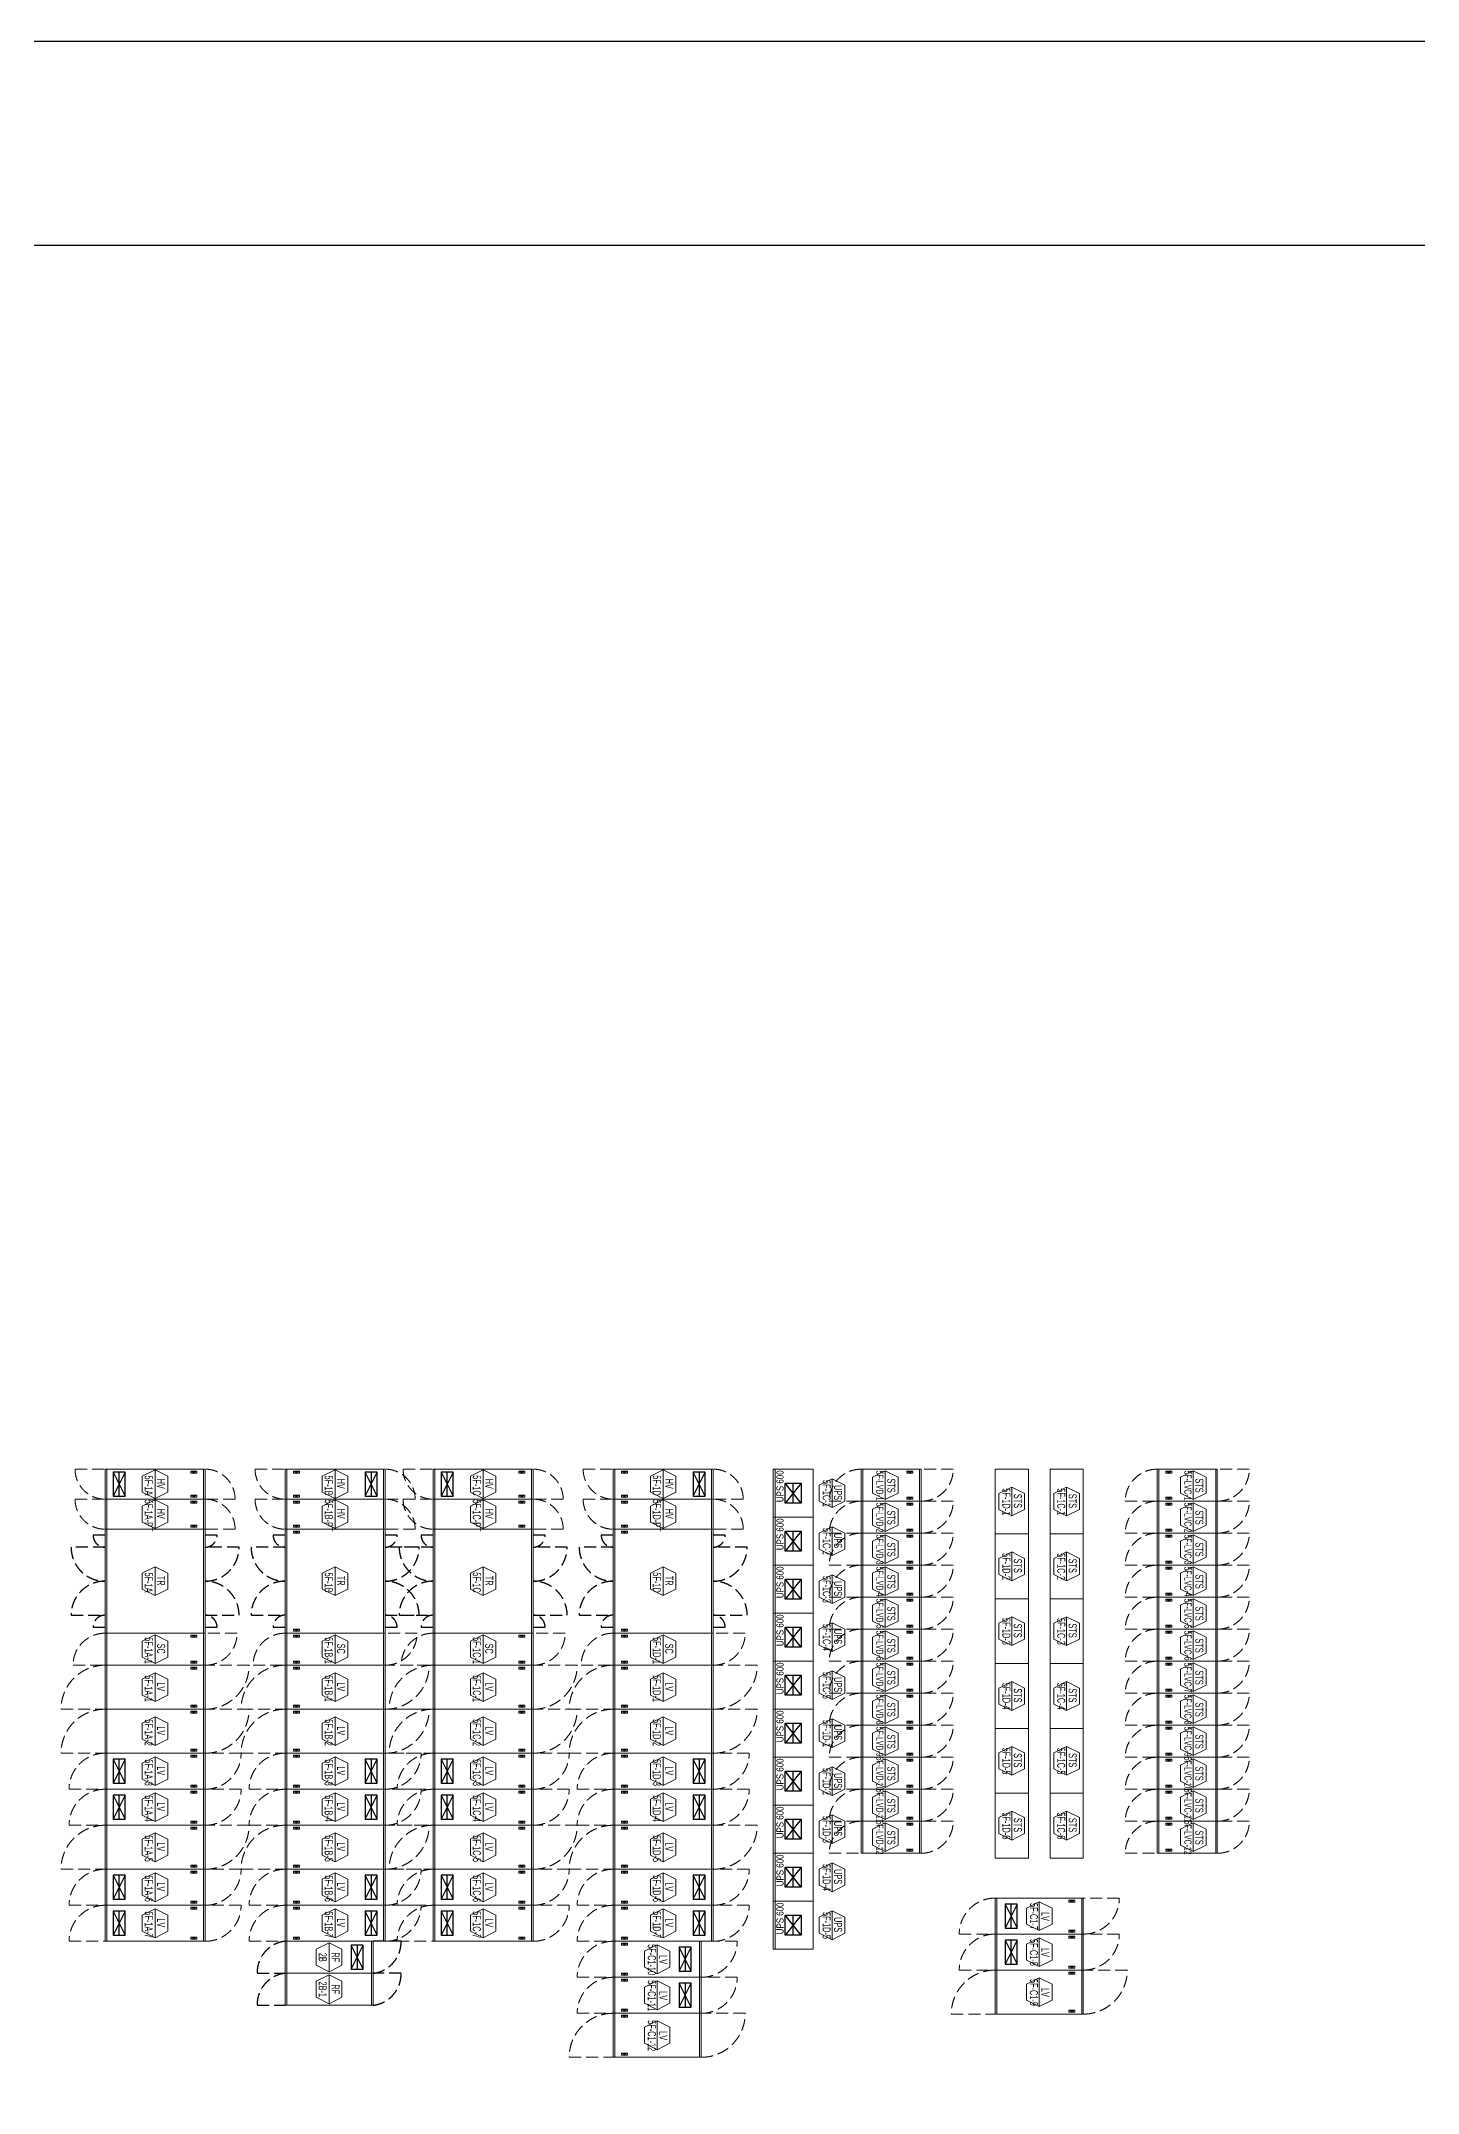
# Model space of a CAD drawing. Header units: millimetres. Extents: x 0 to 504600, y -356400 to 891000.
# Drawn here: x 134754 to 169169, y 483314 to 534600 of the extents above; entities that cross this region are included whole.
import ezdxf
from ezdxf.enums import TextEntityAlignment as Align

# ---------------------------------------------------------------- set-up
doc = ezdxf.new("R2010")
doc.units = ezdxf.units.MM
doc.header["$LTSCALE"] = 150
doc.linetypes.add('LH2', pattern=[2.85, 2, -0.85])
doc.layers.get('Defpoints').update_dxf_attribs({"color": 150})
doc.layers.add('-----31 Base Plan Equipment', color=5, linetype='Continuous', lineweight=0)
doc.layers.add('NOPLOT', color=191, linetype='Continuous', plot=False)
doc.styles.add('ELEC', font='')
doc.styles.get('ELEC').set_extended_font_data('Dotum')

# ---------------------------------------------------------------- blocks, each defined once
blk = doc.blocks.new('750X2500')
at = {"color": 8, "linetype": 'LH2'}
for p, q in [((-3250, 750), (-2458, 750)), ((750, 0), (-42, 0))]:
    blk.add_line(p, q, dxfattribs=at)
for p, q in [((-2460, 750), (-2460, 0)), ((-210, 700), (-360, 650)), ((-360, 700), (-210, 650)), ((-40, 750), (-40, 0)), ((-210, 50), (-360, 100)), ((-360, 50), (-210, 100))]:
    blk.add_line(p, q)
for points in [[(-2500, 750), (-2500, 0), (0, 0), (0, 750)], [(-360, 700), (-210, 700), (-210, 650), (-360, 650)], [(-360, 50), (-210, 50), (-210, 100), (-360, 100)]]:
    blk.add_lwpolyline(points, close=True)
for centre, start, end in [((-2500, 750), 180, 270), ((0, 0), 0, 90)]:
    blk.add_arc(centre, 750, start, end, dxfattribs=at)
blk = doc.blocks.new('800X2500')
for p, q in [((-2460, 800), (-2460, 0)), ((-210, 750), (-360, 700)), ((-360, 750), (-210, 700)), ((-40, 800), (-40, 0)), ((-210, 50), (-360, 100)), ((-360, 50), (-210, 100))]:
    blk.add_line(p, q)
at = {"color": 8, "linetype": 'LH2'}
for p, q in [((800, 800), (-42, 800)), ((-3300, 0), (-2458, 0))]:
    blk.add_line(p, q, dxfattribs=at)
for points in [[(-2500, 800), (-2500, 0), (0, 0), (0, 800)], [(-360, 750), (-210, 750), (-210, 700), (-360, 700)], [(-360, 50), (-210, 50), (-210, 100), (-360, 100)]]:
    blk.add_lwpolyline(points, close=True)
for centre, start, end in [((-2500, 0), 90, 180), ((0, 800), 270, 0)]:
    blk.add_arc(centre, 800, start, end, dxfattribs=at)
blk = doc.blocks.new('1100X2500')
for p, q in [((-2460, 1100), (-2460, 0)), ((-210, 1050), (-360, 1000)), ((-360, 1050), (-210, 1000)), ((-40, 1100), (-40, 0)), ((-210, 50), (-360, 100)), ((-360, 50), (-210, 100))]:
    blk.add_line(p, q)
at = {"color": 8, "linetype": 'LH2'}
for p, q in [((1100, 1100), (-42, 1100)), ((-3600, 0), (-2458, 0))]:
    blk.add_line(p, q, dxfattribs=at)
at = {"elevation": 0}
for points in [[(-2500, 1100), (-2500, 0), (0, 0), (0, 1100)], [(-360, 1050), (-210, 1050), (-210, 1000), (-360, 1000)], [(-360, 50), (-210, 50), (-210, 100), (-360, 100)]]:
    blk.add_lwpolyline(points, close=True, dxfattribs=at)
at = {"color": 8, "linetype": 'LH2'}
for centre, start, end in [((-2500, 0), 90, 180), ((0, 1100), 270, 0)]:
    blk.add_arc(centre, 1100, start, end, dxfattribs=at)
blk = doc.blocks.new('900X2500')
for p, q in [((-2460, 900), (-2460, 0)), ((-210, 850), (-360, 800)), ((-360, 850), (-210, 800)), ((-40, 900), (-40, 0)), ((-210, 50), (-360, 100)), ((-360, 50), (-210, 100))]:
    blk.add_line(p, q)
at = {"color": 8, "linetype": 'LH2'}
for p, q in [((900, 900), (-42, 900)), ((-3400, 0), (-2458, 0))]:
    blk.add_line(p, q, dxfattribs=at)
at = {"elevation": 0}
for points in [[(-2500, 900), (-2500, 0), (0, 0), (0, 900)], [(-360, 850), (-210, 850), (-210, 800), (-360, 800)], [(-360, 50), (-210, 50), (-210, 100), (-360, 100)]]:
    blk.add_lwpolyline(points, close=True, dxfattribs=at)
at = {"color": 8, "linetype": 'LH2'}
for centre, start, end in [((-2500, 0), 90, 180), ((0, 900), 270, 0)]:
    blk.add_arc(centre, 900, start, end, dxfattribs=at)
blk = doc.blocks.new('UPS 600kV')
blk.add_line((800, 850), (-402, 850))
blk.add_lwpolyline([(798, -100), (-402, -100), (-402, 900), (798, 900)], close=True)
at = {"layer": 'NOPLOT'}
for p, q in [((-52, 199), (448, 601)), ((448, 199), (-52, 601)), ((-52, 400), (448, 400))]:
    blk.add_line(p, q, dxfattribs=at)
blk.add_lwpolyline([(448, 601), (448, 199), (-52, 199), (-52, 601)], close=True, dxfattribs=at)
at = {"layer": 'NOPLOT', "style": 'ELEC', "width": 0.85}
blk.add_text('UPS 600', height=178.2, dxfattribs=at).set_placement((-26, 731), align=Align.MIDDLE_LEFT)
blk = doc.blocks.new('STS-R')
blk.add_lwpolyline([(886994, -128588), (888614, -128588), (888614, -129418), (886994, -129418), (886994, -128588)])
blk = doc.blocks.new('800x1200')
for p, q in [((-1460, 0), (-1460, 800)), ((-1290, 750), (-1140, 700)), ((-1140, 750), (-1290, 700)), ((-40, 0), (-40, 800)), ((-1290, 50), (-1140, 100)), ((-1140, 50), (-1290, 100))]:
    blk.add_line(p, q)
at = {"color": 8, "linetype": 'LH2'}
for p, q in [((800, 800), (-42, 800)), ((-2300, 0), (-1458, 0))]:
    blk.add_line(p, q, dxfattribs=at)
for points in [[(0, 0), (0, 800), (-1500, 800), (-1500, 0)], [(-1140, 750), (-1290, 750), (-1290, 700), (-1140, 700)], [(-1140, 50), (-1290, 50), (-1290, 100), (-1140, 100)]]:
    blk.add_lwpolyline(points, close=True)
for centre, start, end in [((-1500, 0), 90, 180), ((0, 800), 270, 0)]:
    blk.add_arc(centre, 800, start, end, dxfattribs=at)
blk = doc.blocks.new('1100x2200')
for p, q in [((-2160, 0), (-2160, 1100)), ((-1990, 1050), (-1840, 1000)), ((-1840, 1050), (-1990, 1000)), ((-40, 0), (-40, 1100)), ((-1990, 50), (-1840, 100)), ((-1840, 50), (-1990, 100))]:
    blk.add_line(p, q)
at = {"color": 8, "linetype": 'LH2'}
for p, q in [((1100, 1100), (-42, 1100)), ((-3300, 0), (-2158, 0))]:
    blk.add_line(p, q, dxfattribs=at)
at = {"elevation": 0}
for points in [[(0, 0), (0, 1100), (-2200, 1100), (-2200, 0)], [(-1840, 1050), (-1990, 1050), (-1990, 1000), (-1840, 1000)], [(-1840, 50), (-1990, 50), (-1990, 100), (-1840, 100)]]:
    blk.add_lwpolyline(points, close=True, dxfattribs=at)
at = {"color": 8, "linetype": 'LH2'}
for centre, start, end in [((-2200, 0), 90, 180), ((0, 1100), 270, 0)]:
    blk.add_arc(centre, 1100, start, end, dxfattribs=at)
blk = doc.blocks.new('900x2200')
for p, q in [((-2160, 900), (-2160, 0)), ((-210, 850), (-360, 800)), ((-360, 850), (-210, 800)), ((-40, 900), (-40, 0)), ((-210, 50), (-360, 100)), ((-360, 50), (-210, 100))]:
    blk.add_line(p, q)
at = {"color": 8, "linetype": 'LH2'}
for p, q in [((900, 900), (-42, 900)), ((-3100, 0), (-2158, 0))]:
    blk.add_line(p, q, dxfattribs=at)
for points in [[(-2200, 900), (-2200, 0), (0, 0), (0, 900)], [(-360, 850), (-210, 850), (-210, 800), (-360, 800)], [(-360, 50), (-210, 50), (-210, 100), (-360, 100)]]:
    blk.add_lwpolyline(points, close=True)
for centre, start, end in [((-2200, 0), 90, 180), ((0, 900), 270, 0)]:
    blk.add_arc(centre, 900, start, end, dxfattribs=at)

msp = doc.modelspace()

# ---------------------------------------------------------------- linework, layer by layer
at = {"layer": '-----31 Base Plan Equipment'}
for p, q in [((136394, 497405), (136394, 494805)), ((138814, 497405), (138814, 494805)), ((140894, 494805), (140894, 497405)), ((141214, 497305), (141064, 497355)), ((141214, 497355), (141064, 497305)), ((143314, 494805), (143314, 497405)), ((144594, 497405), (144594, 494805)), ((147014, 497405), (147014, 494805)), ((149094, 494805), (149094, 497405)), ((149414, 497305), (149264, 497355)), ((149414, 497355), (149264, 497305)), ((151514, 494805), (151514, 497405)), ((141214, 494855), (141064, 494905)), ((141214, 494905), (141064, 494855)), ((149414, 494855), (149264, 494905)), ((149414, 494905), (149264, 494855)), ((140896, 486305), (140896, 487105)), ((143014, 486305), (143014, 487105)), ((140894, 486305), (140894, 485505)), ((143012, 486305), (143012, 485505))]:
    msp.add_line(p, q, dxfattribs=at)
for points in [[(137604, 498890), (137604, 498170), (137924, 498330), (137924, 498730), (137604, 498890), (137284, 498730), (137284, 498330), (137604, 498170)], [(142104, 498890), (142104, 498170), (142424, 498330), (142424, 498730), (142104, 498890), (141784, 498730), (141784, 498330), (142104, 498170)], [(145804, 498890), (145804, 498170), (146124, 498330), (146124, 498730), (145804, 498890), (145484, 498730), (145484, 498330), (145804, 498170)], [(150304, 498890), (150304, 498170), (150624, 498330), (150624, 498730), (150304, 498890), (149984, 498730), (149984, 498330), (150304, 498170)], [(154524, 498665), (154524, 497945), (154204, 498105), (154204, 498505), (154524, 498665), (154844, 498505), (154844, 498105), (154524, 497945)], [(137604, 498140), (137604, 497420), (137924, 497580), (137924, 497980), (137604, 498140), (137284, 497980), (137284, 497580), (137604, 497420)], [(142104, 498140), (142104, 497420), (142424, 497580), (142424, 497980), (142104, 498140), (141784, 497980), (141784, 497580), (142104, 497420)], [(145804, 498140), (145804, 497420), (146124, 497580), (146124, 497980), (145804, 498140), (145484, 497980), (145484, 497580), (145804, 497420)], [(150304, 498140), (150304, 497420), (150624, 497580), (150624, 497980), (150304, 498140), (149984, 497980), (149984, 497580), (150304, 497420)], [(154524, 497465), (154524, 496745), (154204, 496905), (154204, 497305), (154524, 497465), (154844, 497305), (154844, 496905), (154524, 496745)], [(137604, 496465), (137604, 495745), (137924, 495905), (137924, 496305), (137604, 496465), (137284, 496305), (137284, 495905), (137604, 495745)], [(142104, 496465), (142104, 495745), (142424, 495905), (142424, 496305), (142104, 496465), (141784, 496305), (141784, 495905), (142104, 495745)], [(145804, 496465), (145804, 495745), (146124, 495905), (146124, 496305), (145804, 496465), (145484, 496305), (145484, 495905), (145804, 495745)], [(150304, 496465), (150304, 495745), (150624, 495905), (150624, 496305), (150304, 496465), (149984, 496305), (149984, 495905), (150304, 495745)], [(154524, 496265), (154524, 495545), (154204, 495705), (154204, 496105), (154524, 496265), (154844, 496105), (154844, 495705), (154524, 495545)], [(154524, 495065), (154524, 494345), (154204, 494505), (154204, 494905), (154524, 495065), (154844, 494905), (154844, 494505), (154524, 494345)], [(137604, 494765), (137604, 494045), (137924, 494205), (137924, 494605), (137604, 494765), (137284, 494605), (137284, 494205), (137604, 494045)], [(142104, 494765), (142104, 494045), (142424, 494205), (142424, 494605), (142104, 494765), (141784, 494605), (141784, 494205), (142104, 494045)], [(145804, 494765), (145804, 494045), (146124, 494205), (146124, 494605), (145804, 494765), (145484, 494605), (145484, 494205), (145804, 494045)], [(150304, 494765), (150304, 494045), (150624, 494205), (150624, 494605), (150304, 494765), (149984, 494605), (149984, 494205), (150304, 494045)], [(137604, 493815), (137604, 493095), (137924, 493255), (137924, 493655), (137604, 493815), (137284, 493655), (137284, 493255), (137604, 493095)], [(142104, 493815), (142104, 493095), (142424, 493255), (142424, 493655), (142104, 493815), (141784, 493655), (141784, 493255), (142104, 493095)], [(145804, 493815), (145804, 493095), (146124, 493255), (146124, 493655), (145804, 493815), (145484, 493655), (145484, 493255), (145804, 493095)], [(150304, 493815), (150304, 493095), (150624, 493255), (150624, 493655), (150304, 493815), (149984, 493655), (149984, 493255), (150304, 493095)], [(154524, 493865), (154524, 493145), (154204, 493305), (154204, 493705), (154524, 493865), (154844, 493705), (154844, 493305), (154524, 493145)], [(137604, 492715), (137604, 491995), (137924, 492155), (137924, 492555), (137604, 492715), (137284, 492555), (137284, 492155), (137604, 491995)], [(142104, 492715), (142104, 491995), (142424, 492155), (142424, 492555), (142104, 492715), (141784, 492555), (141784, 492155), (142104, 491995)], [(145804, 492715), (145804, 491995), (146124, 492155), (146124, 492555), (145804, 492715), (145484, 492555), (145484, 492155), (145804, 491995)], [(150304, 492715), (150304, 491995), (150624, 492155), (150624, 492555), (150304, 492715), (149984, 492555), (149984, 492155), (150304, 491995)], [(154524, 492665), (154524, 491945), (154204, 492105), (154204, 492505), (154524, 492665), (154844, 492505), (154844, 492105), (154524, 491945)], [(137604, 491715), (137604, 490995), (137924, 491155), (137924, 491555), (137604, 491715), (137284, 491555), (137284, 491155), (137604, 490995)], [(142104, 491715), (142104, 490995), (142424, 491155), (142424, 491555), (142104, 491715), (141784, 491555), (141784, 491155), (142104, 490995)], [(145804, 491715), (145804, 490995), (146124, 491155), (146124, 491555), (145804, 491715), (145484, 491555), (145484, 491155), (145804, 490995)], [(150304, 491715), (150304, 490995), (150624, 491155), (150624, 491555), (150304, 491715), (149984, 491555), (149984, 491155), (150304, 490995)], [(154524, 491465), (154524, 490745), (154204, 490905), (154204, 491305), (154524, 491465), (154844, 491305), (154844, 490905), (154524, 490745)], [(137604, 490815), (137604, 490095), (137924, 490255), (137924, 490655), (137604, 490815), (137284, 490655), (137284, 490255), (137604, 490095)], [(142104, 490815), (142104, 490095), (142424, 490255), (142424, 490655), (142104, 490815), (141784, 490655), (141784, 490255), (142104, 490095)], [(145804, 490815), (145804, 490095), (146124, 490255), (146124, 490655), (145804, 490815), (145484, 490655), (145484, 490255), (145804, 490095)], [(150304, 490815), (150304, 490095), (150624, 490255), (150624, 490655), (150304, 490815), (149984, 490655), (149984, 490255), (150304, 490095)], [(137604, 489815), (137604, 489095), (137924, 489255), (137924, 489655), (137604, 489815), (137284, 489655), (137284, 489255), (137604, 489095)], [(142104, 489815), (142104, 489095), (142424, 489255), (142424, 489655), (142104, 489815), (141784, 489655), (141784, 489255), (142104, 489095)], [(145804, 489815), (145804, 489095), (146124, 489255), (146124, 489655), (145804, 489815), (145484, 489655), (145484, 489255), (145804, 489095)], [(150304, 489815), (150304, 489095), (150624, 489255), (150624, 489655), (150304, 489815), (149984, 489655), (149984, 489255), (150304, 489095)], [(154524, 490265), (154524, 489545), (154204, 489705), (154204, 490105), (154524, 490265), (154844, 490105), (154844, 489705), (154524, 489545)], [(137604, 488815), (137604, 488095), (137924, 488255), (137924, 488655), (137604, 488815), (137284, 488655), (137284, 488255), (137604, 488095)], [(142104, 488815), (142104, 488095), (142424, 488255), (142424, 488655), (142104, 488815), (141784, 488655), (141784, 488255), (142104, 488095)], [(145804, 488815), (145804, 488095), (146124, 488255), (146124, 488655), (145804, 488815), (145484, 488655), (145484, 488255), (145804, 488095)], [(150304, 488815), (150304, 488095), (150624, 488255), (150624, 488655), (150304, 488815), (149984, 488655), (149984, 488255), (150304, 488095)], [(154524, 489065), (154524, 488345), (154204, 488505), (154204, 488905), (154524, 489065), (154844, 488905), (154844, 488505), (154524, 488345)], [(137604, 487915), (137604, 487195), (137924, 487355), (137924, 487755), (137604, 487915), (137284, 487755), (137284, 487355), (137604, 487195)], [(142104, 487915), (142104, 487195), (142424, 487355), (142424, 487755), (142104, 487915), (141784, 487755), (141784, 487355), (142104, 487195)], [(145804, 487915), (145804, 487195), (146124, 487355), (146124, 487755), (145804, 487915), (145484, 487755), (145484, 487355), (145804, 487195)], [(150304, 487915), (150304, 487195), (150624, 487355), (150624, 487755), (150304, 487915), (149984, 487755), (149984, 487355), (150304, 487195)], [(154524, 487865), (154524, 487145), (154204, 487305), (154204, 487705), (154524, 487865), (154844, 487705), (154844, 487305), (154524, 487145)], [(150154, 486295), (150154, 487015), (150474, 486855), (150474, 486455), (150154, 486295), (149834, 486455), (149834, 486855), (150154, 487015)], [(150154, 485395), (150154, 486115), (150474, 485955), (150474, 485555), (150154, 485395), (149834, 485555), (149834, 485955), (150154, 486115)], [(150154, 484395), (150154, 485115), (150474, 484955), (150474, 484555), (150154, 484395), (149834, 484555), (149834, 484955), (150154, 485115)]]:
    msp.add_lwpolyline(points, dxfattribs=at)
at = {"layer": '-----31 Base Plan Equipment', "elevation": 0}
for points in [[(155854, 498145), (155854, 498865), (156174, 498705), (156174, 498305), (155854, 498145), (155534, 498305), (155534, 498705), (155854, 498865)], [(163554, 498145), (163554, 498865), (163874, 498705), (163874, 498305), (163554, 498145), (163234, 498305), (163234, 498705), (163554, 498865)], [(155854, 497345), (155854, 498065), (156174, 497905), (156174, 497505), (155854, 497345), (155534, 497505), (155534, 497905), (155854, 498065)], [(159017, 498455), (159017, 497735), (158697, 497895), (158697, 498295), (159017, 498455), (159337, 498295), (159337, 497895), (159017, 497735)], [(160387, 498455), (160387, 497735), (160067, 497895), (160067, 498295), (160387, 498455), (160707, 498295), (160707, 497895), (160387, 497735)], [(163554, 497345), (163554, 498065), (163874, 497905), (163874, 497505), (163554, 497345), (163234, 497505), (163234, 497905), (163554, 498065)], [(155854, 496545), (155854, 497265), (156174, 497105), (156174, 496705), (155854, 496545), (155534, 496705), (155534, 497105), (155854, 497265)], [(163554, 496545), (163554, 497265), (163874, 497105), (163874, 496705), (163554, 496545), (163234, 496705), (163234, 497105), (163554, 497265)], [(155854, 495745), (155854, 496465), (156174, 496305), (156174, 495905), (155854, 495745), (155534, 495905), (155534, 496305), (155854, 496465)], [(159017, 496835), (159017, 496115), (158697, 496275), (158697, 496675), (159017, 496835), (159337, 496675), (159337, 496275), (159017, 496115)], [(160387, 496835), (160387, 496115), (160067, 496275), (160067, 496675), (160387, 496835), (160707, 496675), (160707, 496275), (160387, 496115)], [(163554, 495745), (163554, 496465), (163874, 496305), (163874, 495905), (163554, 495745), (163234, 495905), (163234, 496305), (163554, 496465)], [(155854, 494945), (155854, 495665), (156174, 495505), (156174, 495105), (155854, 494945), (155534, 495105), (155534, 495505), (155854, 495665)], [(163554, 494945), (163554, 495665), (163874, 495505), (163874, 495105), (163554, 494945), (163234, 495105), (163234, 495505), (163554, 495665)], [(159017, 495215), (159017, 494495), (158697, 494655), (158697, 495055), (159017, 495215), (159337, 495055), (159337, 494655), (159017, 494495)], [(160387, 495215), (160387, 494495), (160067, 494655), (160067, 495055), (160387, 495215), (160707, 495055), (160707, 494655), (160387, 494495)], [(155854, 494145), (155854, 494865), (156174, 494705), (156174, 494305), (155854, 494145), (155534, 494305), (155534, 494705), (155854, 494865)], [(163554, 494145), (163554, 494865), (163874, 494705), (163874, 494305), (163554, 494145), (163234, 494305), (163234, 494705), (163554, 494865)], [(155854, 493345), (155854, 494065), (156174, 493905), (156174, 493505), (155854, 493345), (155534, 493505), (155534, 493905), (155854, 494065)], [(163554, 493345), (163554, 494065), (163874, 493905), (163874, 493505), (163554, 493345), (163234, 493505), (163234, 493905), (163554, 494065)], [(159017, 493595), (159017, 492875), (158697, 493035), (158697, 493435), (159017, 493595), (159337, 493435), (159337, 493035), (159017, 492875)], [(160387, 493595), (160387, 492875), (160067, 493035), (160067, 493435), (160387, 493595), (160707, 493435), (160707, 493035), (160387, 492875)], [(155854, 492545), (155854, 493265), (156174, 493105), (156174, 492705), (155854, 492545), (155534, 492705), (155534, 493105), (155854, 493265)], [(163554, 492545), (163554, 493265), (163874, 493105), (163874, 492705), (163554, 492545), (163234, 492705), (163234, 493105), (163554, 493265)], [(155854, 491745), (155854, 492465), (156174, 492305), (156174, 491905), (155854, 491745), (155534, 491905), (155534, 492305), (155854, 492465)], [(163554, 491745), (163554, 492465), (163874, 492305), (163874, 491905), (163554, 491745), (163234, 491905), (163234, 492305), (163554, 492465)], [(159017, 491975), (159017, 491255), (158697, 491415), (158697, 491815), (159017, 491975), (159337, 491815), (159337, 491415), (159017, 491255)], [(160387, 491975), (160387, 491255), (160067, 491415), (160067, 491815), (160387, 491975), (160707, 491815), (160707, 491415), (160387, 491255)], [(155854, 490945), (155854, 491665), (156174, 491505), (156174, 491105), (155854, 490945), (155534, 491105), (155534, 491505), (155854, 491665)], [(163554, 490945), (163554, 491665), (163874, 491505), (163874, 491105), (163554, 490945), (163234, 491105), (163234, 491505), (163554, 491665)], [(155854, 490145), (155854, 490865), (156174, 490705), (156174, 490305), (155854, 490145), (155534, 490305), (155534, 490705), (155854, 490865)], [(163554, 490145), (163554, 490865), (163874, 490705), (163874, 490305), (163554, 490145), (163234, 490305), (163234, 490705), (163554, 490865)], [(159017, 490355), (159017, 489635), (158697, 489795), (158697, 490195), (159017, 490355), (159337, 490195), (159337, 489795), (159017, 489635)], [(160387, 490355), (160387, 489635), (160067, 489795), (160067, 490195), (160387, 490355), (160707, 490195), (160707, 489795), (160387, 489635)], [(155854, 489345), (155854, 490065), (156174, 489905), (156174, 489505), (155854, 489345), (155534, 489505), (155534, 489905), (155854, 490065)], [(163554, 489345), (163554, 490065), (163874, 489905), (163874, 489505), (163554, 489345), (163234, 489505), (163234, 489905), (163554, 490065)], [(159704, 487375), (159704, 488095), (160024, 487935), (160024, 487535), (159704, 487375), (159384, 487535), (159384, 487935), (159704, 488095)], [(141954, 487065), (141954, 486345), (141634, 486505), (141634, 486905), (141954, 487065), (142274, 486905), (142274, 486505), (141954, 486345)], [(159704, 486475), (159704, 487195), (160024, 487035), (160024, 486635), (159704, 486475), (159384, 486635), (159384, 487035), (159704, 487195)], [(141954, 486265), (141954, 485545), (141634, 485705), (141634, 486105), (141954, 486265), (142274, 486105), (142274, 485705), (141954, 485545)], [(159704, 485475), (159704, 486195), (160024, 486035), (160024, 485635), (159704, 485475), (159384, 485635), (159384, 486035), (159704, 486195)]]:
    msp.add_lwpolyline(points, dxfattribs=at)
at = {"layer": '-----31 Base Plan Equipment'}
for points in [[(138854, 497405), (138854, 494805), (136354, 494805), (136354, 497405)], [(140854, 494805), (140854, 497405), (143354, 497405), (143354, 494805)], [(141064, 497305), (141064, 497355), (141214, 497355), (141214, 497305)], [(147054, 497405), (147054, 494805), (144554, 494805), (144554, 497405)], [(149054, 494805), (149054, 497405), (151554, 497405), (151554, 494805)], [(149264, 497305), (149264, 497355), (149414, 497355), (149414, 497305)], [(141064, 494855), (141064, 494905), (141214, 494905), (141214, 494855)], [(149264, 494855), (149264, 494905), (149414, 494905), (149414, 494855)]]:
    msp.add_lwpolyline(points, close=True, dxfattribs=at)
at = {"layer": '-----31 Base Plan Equipment', "elevation": 0}
for points in [[(143054, 486305), (143054, 487105), (140854, 487105), (140854, 486305)], [(140854, 486305), (140854, 485505), (143054, 485505), (143054, 486305)]]:
    msp.add_lwpolyline(points, close=True, dxfattribs=at)
at = {"color": 8, "linetype": 'LH2', "elevation": 0}
for points in [[(136354, 497255), (136054, 497255, 0.414214), (136354, 496955), (135504, 496955, 0.414214), (136354, 496105, 0.414214), (135504, 495255), (136354, 495255, 0.414214), (136054, 494955), (136354, 494955)], [(138854, 494955), (139154, 494955, 0.414214), (138854, 495255), (139704, 495255, 0.414214), (138854, 496105, 0.414214), (139704, 496955), (138854, 496955, 0.414214), (139154, 497255), (138854, 497255)], [(140854, 497255), (140554, 497255, 0.414214), (140854, 496955), (140004, 496955, 0.414214), (140854, 496105, 0.414214), (140004, 495255), (140854, 495255, 0.414214), (140554, 494955), (140854, 494955)], [(143354, 494955), (143654, 494955, 0.414214), (143354, 495255), (144204, 495255, 0.414214), (143354, 496105, 0.414214), (144204, 496955), (143354, 496955, 0.414214), (143654, 497255), (143354, 497255)], [(144554, 497255), (144254, 497255, 0.414214), (144554, 496955), (143704, 496955, 0.414214), (144554, 496105, 0.414214), (143704, 495255), (144554, 495255, 0.414214), (144254, 494955), (144554, 494955)], [(147054, 494955), (147354, 494955, 0.414214), (147054, 495255), (147904, 495255, 0.414214), (147054, 496105, 0.414214), (147904, 496955), (147054, 496955, 0.414214), (147354, 497255), (147054, 497255)], [(149054, 497255), (148754, 497255, 0.414214), (149054, 496955), (148204, 496955, 0.414214), (149054, 496105, 0.414214), (148204, 495255), (149054, 495255, 0.414214), (148754, 494955), (149054, 494955)], [(151554, 494955), (151854, 494955, 0.414214), (151554, 495255), (152404, 495255, 0.414214), (151554, 496105, 0.414214), (152404, 496955), (151554, 496955, 0.414214), (151854, 497255), (151554, 497255)]]:
    msp.add_lwpolyline(points, format="xyb", dxfattribs=at)
at = {"color": 8, "linetype": 'LH2'}
for points in [[(140854, 487105, 0.385743), (140154, 486305), (140854, 486305)], [(143054, 486305, 0.385743), (143754, 487105), (143054, 487105)], [(140854, 486305, 0.385743), (140154, 485505), (140854, 485505)], [(143054, 485505, 0.385743), (143754, 486305), (143054, 486305)]]:
    msp.add_lwpolyline(points, format="xyb", dxfattribs=at)
at = {"layer": 'Defpoints'}
for points in [[(0, 534600), (252300, 534600), (252300, 356400), (0, 356400)], [(9300, 529500), (219300, 529500), (219300, 361500), (9300, 361500)]]:
    msp.add_lwpolyline(points, close=True, dxfattribs=at)
at = {"layer": 'NOPLOT'}
for p, q in [((136854, 498830), (136554, 498230)), ((136554, 498830), (136854, 498230)), ((136704, 498230), (136704, 498830)), ((142854, 498230), (143154, 498830)), ((143154, 498230), (142854, 498830)), ((143004, 498830), (143004, 498230)), ((145054, 498830), (144754, 498230)), ((144754, 498830), (145054, 498230)), ((144904, 498230), (144904, 498830)), ((151054, 498230), (151354, 498830)), ((151354, 498230), (151054, 498830)), ((151204, 498830), (151204, 498230)), ((136854, 491655), (136554, 491055)), ((136554, 491655), (136854, 491055)), ((136704, 491055), (136704, 491655)), ((142854, 491055), (143154, 491655)), ((143154, 491055), (142854, 491655)), ((143004, 491655), (143004, 491055)), ((145054, 491655), (144754, 491055)), ((144754, 491655), (145054, 491055)), ((144904, 491055), (144904, 491655)), ((151054, 491055), (151354, 491655)), ((151354, 491055), (151054, 491655)), ((151204, 491655), (151204, 491055)), ((136854, 490755), (136554, 490155)), ((136554, 490755), (136854, 490155)), ((136704, 490155), (136704, 490755)), ((142854, 490155), (143154, 490755)), ((143154, 490155), (142854, 490755)), ((143004, 490755), (143004, 490155)), ((145054, 490755), (144754, 490155)), ((144754, 490755), (145054, 490155)), ((144904, 490155), (144904, 490755)), ((151054, 490155), (151354, 490755)), ((151354, 490155), (151054, 490755)), ((151204, 490755), (151204, 490155)), ((136854, 488755), (136554, 488155)), ((136554, 488755), (136854, 488155)), ((136704, 488155), (136704, 488755)), ((142854, 488155), (143154, 488755)), ((143154, 488155), (142854, 488755)), ((143004, 488755), (143004, 488155)), ((145054, 488755), (144754, 488155)), ((144754, 488755), (145054, 488155)), ((144904, 488155), (144904, 488755)), ((151054, 488155), (151354, 488755)), ((151354, 488155), (151054, 488755)), ((151204, 488755), (151204, 488155)), ((136854, 487855), (136554, 487255)), ((136554, 487855), (136854, 487255)), ((136704, 487255), (136704, 487855)), ((142854, 487255), (143154, 487855)), ((143154, 487255), (142854, 487855)), ((143004, 487855), (143004, 487255)), ((145054, 487855), (144754, 487255)), ((144754, 487855), (145054, 487255)), ((144904, 487255), (144904, 487855)), ((151054, 487255), (151354, 487855)), ((151354, 487255), (151054, 487855)), ((151204, 487855), (151204, 487255)), ((159154, 488035, 0), (158854, 487435, 0)), ((158854, 488035, 0), (159154, 487435, 0)), ((159004, 487435, 0), (159004, 488035, 0)), ((142504, 486405), (142804, 487005)), ((142804, 486405), (142504, 487005)), ((142654, 487005), (142654, 486405)), ((150704, 486355), (151004, 486955)), ((151004, 486355), (150704, 486955)), ((150854, 486955), (150854, 486355)), ((159154, 487135, 0), (158854, 486535, 0)), ((158854, 487135, 0), (159154, 486535, 0)), ((159004, 486535, 0), (159004, 487135, 0)), ((150704, 485455), (151004, 486055)), ((151004, 485455), (150704, 486055)), ((150854, 486055), (150854, 485455))]:
    msp.add_line(p, q, dxfattribs=at)
at = {"layer": 'NOPLOT', "elevation": 0}
for points in [[(136854, 498830), (136554, 498830), (136554, 498230), (136854, 498230)], [(142854, 498230), (143154, 498230), (143154, 498830), (142854, 498830)], [(145054, 498830), (144754, 498830), (144754, 498230), (145054, 498230)], [(151054, 498230), (151354, 498230), (151354, 498830), (151054, 498830)], [(136854, 491655), (136554, 491655), (136554, 491055), (136854, 491055)], [(142854, 491055), (143154, 491055), (143154, 491655), (142854, 491655)], [(145054, 491655), (144754, 491655), (144754, 491055), (145054, 491055)], [(151054, 491055), (151354, 491055), (151354, 491655), (151054, 491655)], [(159154, 488035), (158854, 488035), (158854, 487435), (159154, 487435)], [(159154, 487135), (158854, 487135), (158854, 486535), (159154, 486535)]]:
    msp.add_lwpolyline(points, close=True, dxfattribs=at)
at = {"layer": 'NOPLOT'}
for points in [[(136854, 490755), (136554, 490755), (136554, 490155), (136854, 490155)], [(142854, 490155), (143154, 490155), (143154, 490755), (142854, 490755)], [(145054, 490755), (144754, 490755), (144754, 490155), (145054, 490155)], [(151054, 490155), (151354, 490155), (151354, 490755), (151054, 490755)], [(136854, 488755), (136554, 488755), (136554, 488155), (136854, 488155)], [(142854, 488155), (143154, 488155), (143154, 488755), (142854, 488755)], [(145054, 488755), (144754, 488755), (144754, 488155), (145054, 488155)], [(151054, 488155), (151354, 488155), (151354, 488755), (151054, 488755)], [(136854, 487855), (136554, 487855), (136554, 487255), (136854, 487255)], [(142854, 487255), (143154, 487255), (143154, 487855), (142854, 487855)], [(145054, 487855), (144754, 487855), (144754, 487255), (145054, 487255)], [(151054, 487255), (151354, 487255), (151354, 487855), (151054, 487855)], [(142504, 486405), (142804, 486405), (142804, 487005), (142504, 487005)], [(150704, 486355), (151004, 486355), (151004, 486955), (150704, 486955)], [(150704, 485455), (151004, 485455), (151004, 486055), (150704, 486055)]]:
    msp.add_lwpolyline(points, close=True, dxfattribs=at)

# ---------------------------------------------------------------- block references
at = {"layer": '-----31 Base Plan Equipment'}
for name, p in [('750X2500', (138854, 498155)), ('750X2500', (147054, 498155)), ('800x1200', (164154, 498105)), ('750X2500', (138854, 497405)), ('750X2500', (147054, 497405)), ('800x1200', (164154, 497305)), ('800x1200', (164154, 496505)), ('800x1200', (164154, 495705)), ('800x1200', (164154, 494905)), ('800X2500', (138854, 494005)), ('800X2500', (147054, 494005)), ('800x1200', (164154, 494105)), ('1100X2500', (138854, 492905)), ('1100X2500', (147054, 492905)), ('800x1200', (164154, 493305)), ('1100X2500', (138854, 491805)), ('1100X2500', (147054, 491805)), ('800x1200', (164154, 492505)), ('800x1200', (164154, 491705)), ('900X2500', (138854, 490905)), ('900X2500', (147054, 490905)), ('800x1200', (164154, 490905)), ('900X2500', (138854, 490005)), ('900X2500', (147054, 490005)), ('800x1200', (164154, 490105)), ('1100X2500', (138854, 488905)), ('1100X2500', (147054, 488905)), ('800x1200', (164154, 489305)), ('900X2500', (138854, 488005)), ('900X2500', (147054, 488005)), ('900X2500', (138854, 487105)), ('900X2500', (147054, 487105)), ('900x2200', (160804, 487285, 0)), ('900x2200', (160804, 486385, 0)), ('1100x2200', (151254, 484205))]:
    msp.add_blockref(name, p, dxfattribs=at)
for name, p, rotation in [('750X2500', (140854, 498905), 180), ('750X2500', (149054, 498905), 180), ('UPS 600kV', (153954, 498107), 89.99999999999999), ('800x1200', (155254, 498905), 180), ('STS-R', (30016, -389709), 90.00000000000001), ('STS-R', (31386, -389709), 90.00000000000001), ('750X2500', (140854, 498155), 180), ('750X2500', (149054, 498155), 180), ('800x1200', (155254, 498105), 180), ('UPS 600kV', (153954, 496907), 89.99999999999999), ('800x1200', (155254, 497305), 180), ('STS-R', (30016, -391329), 90.00000000000001), ('STS-R', (31386, -391329), 90.00000000000001), ('UPS 600kV', (153954, 495707), 89.99999999999999), ('800x1200', (155254, 496505), 180), ('800x1200', (155254, 495705), 180), ('STS-R', (30016, -392949), 90.00000000000001), ('STS-R', (31386, -392949), 90.00000000000001), ('UPS 600kV', (153954, 494507), 89.99999999999999), ('800X2500', (140854, 494805), 180), ('800X2500', (149054, 494805), 180), ('800x1200', (155254, 494905), 180), ('1100X2500', (140854, 494005), 180), ('1100X2500', (149054, 494005), 180), ('UPS 600kV', (153954, 493307), 89.99999999999999), ('800x1200', (155254, 494105), 180), ('STS-R', (30016, -394569), 90.00000000000001), ('STS-R', (31386, -394569), 90.00000000000001), ('1100X2500', (140854, 492905), 180), ('1100X2500', (149054, 492905), 180), ('UPS 600kV', (153954, 492107), 89.99999999999999), ('800x1200', (155254, 493305), 180), ('800x1200', (155254, 492505), 180), ('STS-R', (30016, -396189), 90.00000000000001), ('STS-R', (31386, -396189), 90.00000000000001), ('900X2500', (140854, 491805), 180), ('900X2500', (149054, 491805), 180), ('UPS 600kV', (153954, 490907), 89.99999999999999), ('800x1200', (155254, 491705), 180), ('900X2500', (140854, 490905), 180), ('900X2500', (149054, 490905), 180), ('800x1200', (155254, 490905), 180), ('UPS 600kV', (153954, 489707), 89.99999999999999), ('STS-R', (30016, -397809), 90.00000000000001), ('STS-R', (31386, -397809), 90.00000000000001), ('1100X2500', (140854, 490005), 180), ('1100X2500', (149054, 490005), 180), ('800x1200', (155254, 490105), 180), ('UPS 600kV', (153954, 488507), 89.99999999999999), ('900X2500', (140854, 488905), 180), ('900X2500', (149054, 488905), 180), ('900X2500', (140854, 488005), 180), ('900X2500', (149054, 488005), 180), ('UPS 600kV', (153954, 487307), 89.99999999999999), ('900x2200', (149054, 487105), 180), ('900x2200', (149054, 486205), 180), ('1100x2200', (158604, 486385, 0), 180)]:
    msp.add_blockref(name, p, dxfattribs=dict(at, rotation=rotation))

# ---------------------------------------------------------------- texts
at = {"layer": '-----31 Base Plan Equipment', "style": 'ELEC'}
for s, height, width, p in [('5F-1A', 200, 0.7, (137445, 498497)), ('HV', 200, 0.7, (137755, 498542)), ('5F-1B', 200, 0.7, (141945, 498497)), ('HV', 200, 0.7, (142255, 498542)), ('5F-1C', 200, 0.7, (145645, 498497)), ('HV', 200, 0.7, (145955, 498542)), ('5F-1D', 200, 0.7, (150145, 498497)), ('HV', 200, 0.7, (150455, 498542)), ('5F-1C-1', 200, 0.7, (154390, 498300)), ('5F-LVD-1', 180, 0.6, (155720, 498496)), ('STS', 200, 0.7, (156005, 498496)), ('5F-LVC-1', 180, 0.6, (163420, 498496)), ('STS', 200, 0.7, (163705, 498496)), ('5F-1A-PT', 200, 0.7, (137445, 497747)), ('5F-1B-PT', 200, 0.7, (141945, 497747)), ('5F-1C-PT', 200, 0.7, (145645, 497747)), ('5F-1D-PT', 200, 0.7, (150145, 497747)), ('UPS', 200, 0.7, (154675, 498321)), ('5F-LVD-2', 180, 0.6, (155720, 497696)), ('5F-1D-1', 200, 0.7, (158883, 498090)), ('STS', 200, 0.7, (159168, 498111)), ('5F-1C-1', 200, 0.7, (160253, 498090)), ('STS', 200, 0.7, (160538, 498111)), ('5F-LVC-2', 180, 0.6, (163420, 497696)), ('HV', 200, 0.7, (137755, 497792)), ('HV', 200, 0.7, (142255, 497792)), ('HV', 200, 0.7, (145955, 497792)), ('HV', 200, 0.7, (150455, 497792)), ('STS', 200, 0.7, (156005, 497696)), ('STS', 200, 0.7, (163705, 497696)), ('5F-1C-2', 200, 0.7, (154390, 497100)), ('UPS', 200, 0.7, (154675, 497121)), ('5F-LVD-3', 180, 0.6, (155720, 496896)), ('STS', 200, 0.7, (156005, 496896)), ('5F-LVC-3', 180, 0.6, (163420, 496896)), ('STS', 200, 0.7, (163705, 496896)), ('5F-1D-2', 200, 0.7, (158883, 496470)), ('STS', 200, 0.7, (159168, 496491)), ('5F-1C-2', 200, 0.7, (160253, 496470)), ('STS', 200, 0.7, (160538, 496491)), ('5F-1A', 200, 0.7, (137445, 496072)), ('TR', 200, 0.7, (137755, 496117)), ('5F-1B', 200, 0.7, (141945, 496072)), ('TR', 200, 0.7, (142255, 496117)), ('5F-1C', 200, 0.7, (145645, 496072)), ('TR', 200, 0.7, (145955, 496117)), ('5F-1D', 200, 0.7, (150145, 496072)), ('TR', 200, 0.7, (150455, 496117)), ('5F-1C-3', 200, 0.7, (154390, 495900)), ('UPS', 200, 0.7, (154675, 495921)), ('5F-LVD-4', 180, 0.6, (155720, 496096)), ('STS', 200, 0.7, (156005, 496096)), ('5F-LVC-4', 180, 0.6, (163420, 496096)), ('STS', 200, 0.7, (163705, 496096)), ('5F-LVD-5', 180, 0.6, (155720, 495296)), ('STS', 200, 0.7, (156005, 495296)), ('5F-LVC-5', 180, 0.6, (163420, 495296)), ('STS', 200, 0.7, (163705, 495296)), ('5F-1C-4', 200, 0.7, (154390, 494700)), ('5F-1D-3', 200, 0.7, (158883, 494850)), ('STS', 200, 0.7, (159168, 494871)), ('5F-1C-3', 200, 0.7, (160253, 494850)), ('STS', 200, 0.7, (160538, 494871)), ('5F-1A-1', 200, 0.7, (137445, 494372)), ('SC', 200, 0.7, (137755, 494417)), ('5F-1B-1', 200, 0.7, (141945, 494372)), ('SC', 200, 0.7, (142255, 494417)), ('5F-1C-1', 200, 0.7, (145645, 494372)), ('SC', 200, 0.7, (145955, 494417)), ('5F-1D-1', 200, 0.7, (150145, 494372)), ('SC', 200, 0.7, (150455, 494417)), ('UPS', 200, 0.7, (154675, 494721)), ('5F-LVD-6', 180, 0.6, (155720, 494496)), ('STS', 200, 0.7, (156005, 494496)), ('5F-LVC-6', 180, 0.6, (163420, 494496)), ('STS', 200, 0.7, (163705, 494496)), ('5F-LVD-7', 180, 0.6, (155720, 493696)), ('5F-LVC-7', 180, 0.6, (163420, 493696)), ('5F-1A-1', 200, 0.7, (137445, 493422)), ('LV', 200, 0.7, (137755, 493467)), ('5F-1B-1', 200, 0.7, (141945, 493422)), ('LV', 200, 0.7, (142255, 493467)), ('5F-1C-1', 200, 0.7, (145645, 493422)), ('LV', 200, 0.7, (145955, 493467)), ('5F-1D-1', 200, 0.7, (150145, 493422)), ('LV', 200, 0.7, (150455, 493467)), ('5F-1C-5', 200, 0.7, (154390, 493500)), ('UPS', 200, 0.7, (154675, 493521)), ('STS', 200, 0.7, (156005, 493696)), ('5F-1D-4', 200, 0.7, (158883, 493230)), ('STS', 200, 0.7, (159168, 493251)), ('5F-1C-4', 200, 0.7, (160253, 493230)), ('STS', 200, 0.7, (160538, 493251)), ('STS', 200, 0.7, (163705, 493696)), ('5F-LVD-8', 180, 0.6, (155720, 492896)), ('STS', 200, 0.7, (156005, 492896)), ('5F-LVC-8', 180, 0.6, (163420, 492896)), ('STS', 200, 0.7, (163705, 492896)), ('5F-1A-2', 200, 0.7, (137445, 492322)), ('LV', 200, 0.7, (137755, 492367)), ('5F-1B-2', 200, 0.7, (141945, 492322)), ('LV', 200, 0.7, (142255, 492367)), ('5F-1C-2', 200, 0.7, (145645, 492322)), ('LV', 200, 0.7, (145955, 492367)), ('5F-1D-2', 200, 0.7, (150145, 492322)), ('LV', 200, 0.7, (150455, 492367)), ('5F-1D-1', 200, 0.7, (154390, 492300)), ('UPS', 200, 0.7, (154675, 492321)), ('5F-LVD-9', 180, 0.6, (155720, 492096)), ('5F-LVC-9', 180, 0.6, (163420, 492096)), ('STS', 200, 0.7, (156005, 492096)), ('5F-1D-5', 200, 0.7, (158883, 491610)), ('5F-1C-5', 200, 0.7, (160253, 491610)), ('STS', 200, 0.7, (163705, 492096)), ('5F-1A-3', 200, 0.7, (137445, 491322)), ('LV', 200, 0.7, (137755, 491367)), ('5F-1B-3', 200, 0.7, (141945, 491322)), ('LV', 200, 0.7, (142255, 491367)), ('5F-1C-3', 200, 0.7, (145645, 491322)), ('LV', 200, 0.7, (145955, 491367)), ('5F-1D-3', 200, 0.7, (150145, 491322)), ('LV', 200, 0.7, (150455, 491367)), ('5F-1D-2', 200, 0.7, (154390, 491100)), ('5F-LVD-10', 180, 0.6, (155720, 491296)), ('STS', 200, 0.7, (156005, 491296)), ('STS', 200, 0.7, (159168, 491631)), ('STS', 200, 0.7, (160538, 491631)), ('5F-LVC-10', 180, 0.6, (163420, 491296)), ('STS', 200, 0.7, (163705, 491296)), ('UPS', 200, 0.7, (154675, 491121)), ('5F-LVD-11', 180, 0.6, (155720, 490496)), ('5F-LVC-11', 180, 0.6, (163420, 490496)), ('5F-1A-4', 200, 0.7, (137445, 490422)), ('LV', 200, 0.7, (137755, 490467)), ('5F-1B-4', 200, 0.7, (141945, 490422)), ('LV', 200, 0.7, (142255, 490467)), ('5F-1C-4', 200, 0.7, (145645, 490422)), ('LV', 200, 0.7, (145955, 490467)), ('5F-1D-4', 200, 0.7, (150145, 490422)), ('LV', 200, 0.7, (150455, 490467)), ('STS', 200, 0.7, (156005, 490496)), ('5F-1D-6', 200, 0.7, (158883, 489990)), ('5F-1C-6', 200, 0.7, (160253, 489990)), ('STS', 200, 0.7, (163705, 490496)), ('5F-1D-3', 200, 0.7, (154390, 489900)), ('UPS', 200, 0.7, (154675, 489921)), ('5F-LVD-12', 180, 0.6, (155720, 489696)), ('STS', 200, 0.7, (156005, 489696)), ('STS', 200, 0.7, (159168, 490011)), ('STS', 200, 0.7, (160538, 490011)), ('5F-LVC-12', 180, 0.6, (163420, 489696)), ('STS', 200, 0.7, (163705, 489696)), ('5F-1A-5', 200, 0.7, (137445, 489422)), ('LV', 200, 0.7, (137755, 489467)), ('5F-1B-5', 200, 0.7, (141945, 489422)), ('LV', 200, 0.7, (142255, 489467)), ('5F-1C-5', 200, 0.7, (145645, 489422)), ('LV', 200, 0.7, (145955, 489467)), ('5F-1D-5', 200, 0.7, (150145, 489422)), ('LV', 200, 0.7, (150455, 489467)), ('5F-1D-4', 200, 0.7, (154390, 488700)), ('UPS', 200, 0.7, (154675, 488721)), ('5F-1A-6', 200, 0.7, (137445, 488422)), ('LV', 200, 0.7, (137755, 488467)), ('5F-1B-6', 200, 0.7, (141945, 488422)), ('LV', 200, 0.7, (142255, 488467)), ('5F-1C-6', 200, 0.7, (145645, 488422)), ('LV', 200, 0.7, (145955, 488467)), ('5F-1D-6', 200, 0.7, (150145, 488422)), ('LV', 200, 0.7, (150455, 488467)), ('5F-1A-7', 200, 0.7, (137445, 487522)), ('5F-1B-7', 200, 0.7, (141945, 487522)), ('5F-1C-7', 200, 0.7, (145645, 487522)), ('5F-1D-7', 200, 0.7, (150145, 487522)), ('5F-1D-5', 200, 0.7, (154390, 487500)), ('5F-C1-7', 200, 0.7, (159570, 487726, 0)), ('LV', 200, 0.7, (159855, 487726, 0)), ('LV', 200, 0.7, (137755, 487567)), ('LV', 200, 0.7, (142255, 487567)), ('LV', 200, 0.7, (145955, 487567)), ('LV', 200, 0.7, (150455, 487567)), ('UPS', 200, 0.7, (154675, 487521)), ('2B', 200, 0.7, (141794, 486705)), ('RF', 200, 0.7, (142114, 486705)), ('5F-C1-10', 200, 0.7, (150020, 486646)), ('LV', 200, 0.7, (150305, 486646)), ('5F-C1-8', 200, 0.7, (159570, 486826, 0)), ('LV', 200, 0.7, (159855, 486826, 0)), ('2B-1', 200, 0.7, (141794, 485905)), ('RF', 200, 0.7, (142114, 485905)), ('5F-C1-11', 200, 0.7, (150020, 485746)), ('LV', 200, 0.7, (150305, 485746)), ('5F-C1-9', 200, 0.7, (159570, 485826, 0)), ('LV', 200, 0.7, (159855, 485826, 0)), ('5F-C1-12', 200, 0.7, (150020, 484746)), ('LV', 200, 0.7, (150305, 484746))]:
    msp.add_text(s, height=height, rotation=270, dxfattribs=dict(at, width=width)).set_placement(p, align=Align.MIDDLE_CENTER)

doc.saveas('drawing.dxf')
